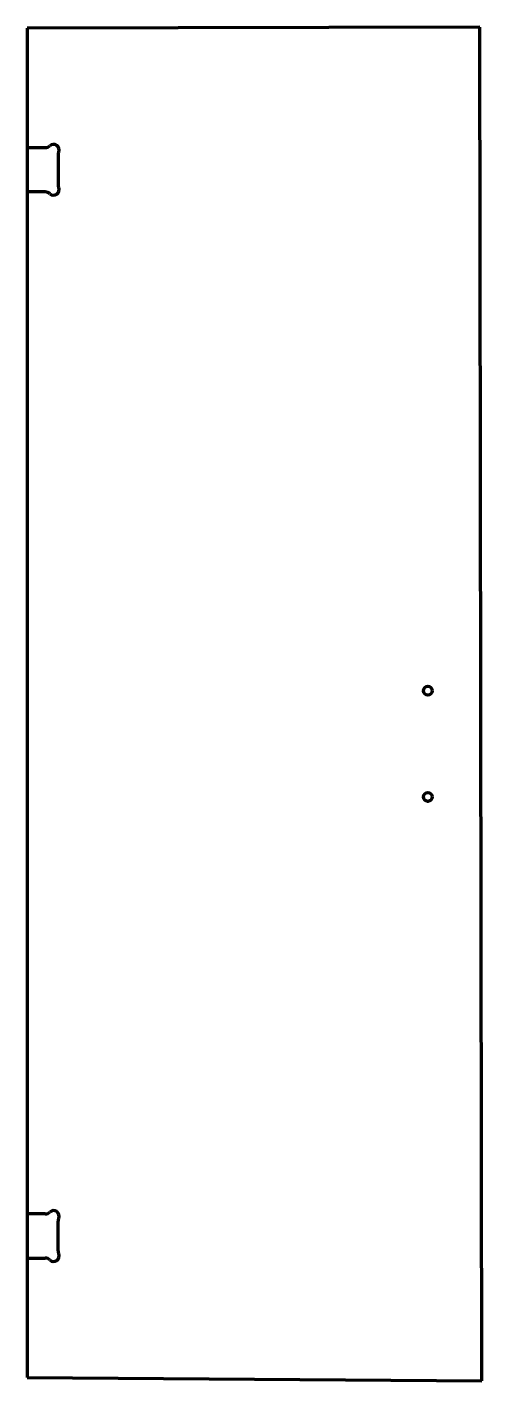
# Model space of a CAD drawing. Header units: inches. Extents: x 0 to 25.7, y 0 to 76.5.
import ezdxf

# ---------------------------------------------------------------- set-up
doc = ezdxf.new("R2010")
doc.units = ezdxf.units.IN
doc.header["$MEASUREMENT"] = 0
doc.layers.add('1', color=7, linetype='Continuous')

msp = doc.modelspace()

# ---------------------------------------------------------------- linework, layer by layer
at = {"color": 7, "lineweight": 90}
for p, q in [((25.562, 76.5), (0, 76.438)), ((25.688, 0), (25.562, 76.5)), ((0, 76.438), (0, 0.188)), ((0, 0.188), (25.688, 0))]:
    msp.add_line(p, q, dxfattribs=at)
at = {"layer": '1', "color": 7, "lineweight": 90}
for p, q in [((0, 69.688), (1.028, 69.688)), ((1.75, 69.276), (1.75, 67.599)), ((1.028, 67.188), (0, 67.188)), ((1.028, 9.438), (0, 9.438)), ((1.75, 7.349), (1.75, 9.026)), ((0, 6.938), (1.028, 6.938))]:
    msp.add_line(p, q, dxfattribs=at)
at = {"layer": '1', "color": 1, "lineweight": 90}
for centre in [(22.634, 39), (22.634, 33)]:
    msp.add_circle(centre, 0.25, dxfattribs=at)
at = {"layer": '1', "color": 7, "lineweight": 90}
for centre, radius, start, end in [((1.028, 70.062), 0.375, 270, 313.34176), ((1.5, 69.562), 0.312, 335.38002, 493.34176), ((2.125, 69.276), 0.375, 155.38002, 180), ((1.5, 67.312), 0.312, 226.65824, 384.61998), ((2.125, 67.599), 0.375, 180, 204.61998), ((1.028, 66.812), 0.375, 46.65824, 90), ((1.028, 9.812), 0.375, 270, 313.34176), ((1.5, 9.312), 0.312, 335.38002, 493.34176), ((2.125, 9.026), 0.375, 155.38002, 180), ((1.028, 6.562), 0.375, 46.65824, 90), ((1.5, 7.062), 0.312, 226.65824, 384.61998), ((2.125, 7.349), 0.375, 180, 204.61998)]:
    msp.add_arc(centre, radius, start, end, dxfattribs=at)

doc.saveas('drawing.dxf')
